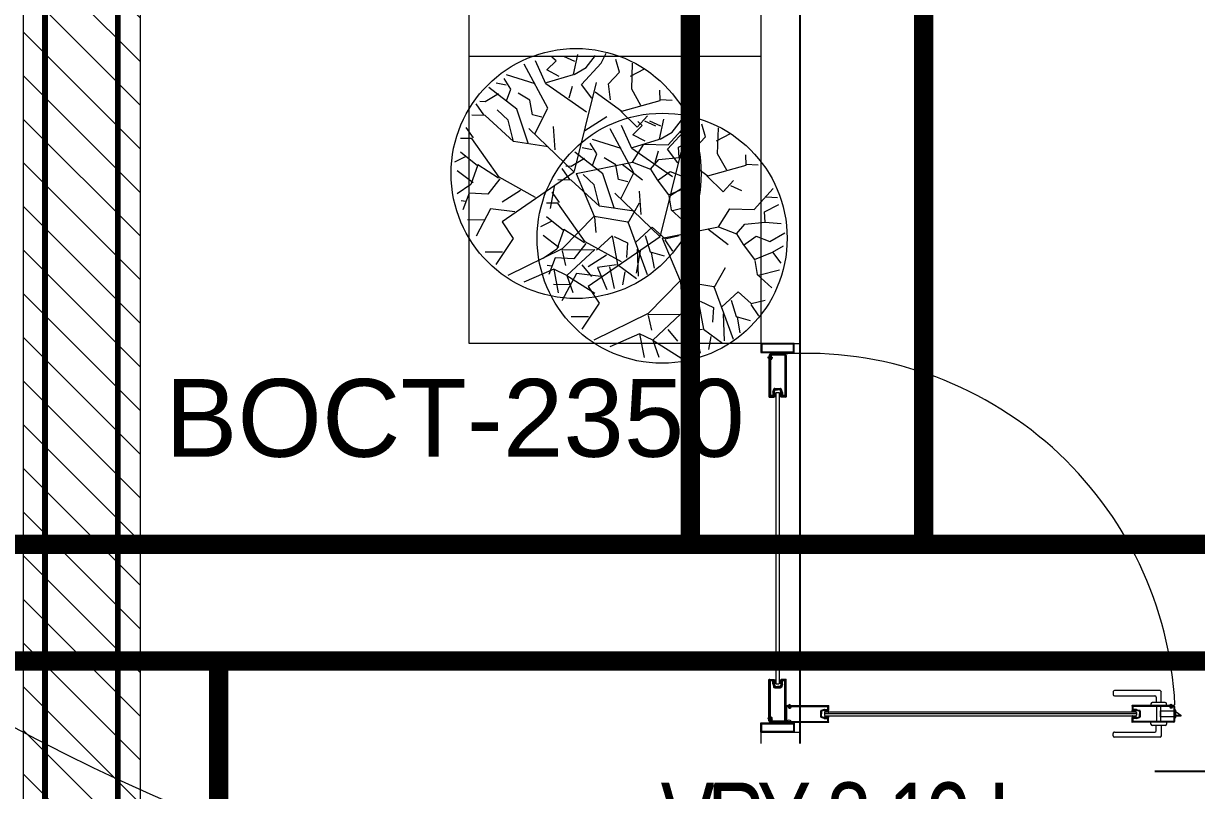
# Model space of a CAD drawing. Header units: millimetres. Extents: x -81374 to 485233, y -39075 to 157313.
# Drawn here: x 40591 to 43608, y -9009 to -7036 of the extents above; entities that cross this region are included whole.
import ezdxf
from ezdxf.enums import TextEntityAlignment as Align

# ---------------------------------------------------------------- set-up
doc = ezdxf.new("R2010")
doc.units = ezdxf.units.MM
doc.linetypes.add('CENTER', pattern=[2, 1.25, -0.25, 0.25, -0.25])
doc.linetypes.add('HIDDEN', pattern=[0.375, 0.25, -0.125])
for name, color, linetype in [('2', 7, 'Continuous'), ('ceilings', 253, 'Continuous'), ('CEN', 252, 'CENTER'), ('M-HVAC VRV PIPE', 152, 'Continuous'), ('M-HVAC-ELEPTICAL DUCT', 6, 'Continuous')]:
    doc.layers.add(name, color=color, linetype=linetype)
for name, color, linetype, lineweight in [('CB-AC CABLE TRAY', 213, 'Continuous', 15), ('COPPER PIPE ', 4, 'Continuous', 30), ('G-IMPT', 8, 'Continuous', 5), ('P-PIPE-IDEN', 7, 'Continuous', 9)]:
    doc.layers.add(name, color=color, linetype=linetype, lineweight=lineweight)
doc.layers.add('ceiling', color=7, linetype='Continuous', lineweight=5, true_color=0x560d91)
doc.styles.add('Arial_2', font='arial.ttf', dxfattribs={"height": 75})
doc.styles.get("Standard").update_dxf_attribs({"font": 'arial.ttf'})

# ---------------------------------------------------------------- blocks, each defined once
blk = doc.blocks.new('ng')
at = {"layer": 'CEN', "color": 9, "linetype": 'HIDDEN', "lineweight": 0, "ltscale": 1500, "true_color": 0xc7c8ca}
for p, q in [((38012.4, 48119.7), (46870.1, 48119.7)), ((38012.4, 47819.7), (46870.1, 47819.7)), ((43504.9, 47819.7), (43504.9, 41150)), ((44104.9, 47819.7), (44104.9, 41150))]:
    blk.add_line(p, q, dxfattribs=at)
blk.add_lwpolyline([(45318, 48121.5), (45318, 49779.3), (49418, 49779.3), (49418, 48121.5)], dxfattribs=at)
blk = doc.blocks.new('A$C4A242C7C')
at = {"layer": '2', "color": 6, "linetype": 'Continuous'}
for p, q in [((0, 4), (0, 115.4)), ((0.4, 115.8), (0.6, 115.8)), ((1.4, 115), (13, 115)), ((2, 113), (10.5, 113)), ((2, 4), (2, 113)), ((10.5, 103.9), (10.5, 113)), ((10.6, 103.4), (12.8, 95.2)), ((14, 111.3), (12.5, 111.3)), ((12.5, 104.8), (12.5, 111.3)), ((14, 104.8), (12.5, 104.8)), ((14.8, 103.8), (12.5, 103.8)), ((12.5, 103.8), (14.7, 95.7)), ((13, 115), (13, 112.6)), ((14.7, 112.6), (13, 112.6)), ((14, 110), (14, 111.3)), ((14, 106.1), (14, 104.8)), ((14.3, 109.8), (15, 110)), ((14.3, 106.3), (15, 106.1)), ((14.7, 112.6), (15.2, 110.4)), ((14.7, 95.7), (22.5, 95.7)), ((14.8, 103.8), (15.2, 105.6)), ((30.3, 95.7), (22.5, 95.7)), ((30.3, 112.6), (29.8, 110.4)), ((30.2, 103.8), (29.8, 105.6)), ((30.7, 109.8), (30, 110)), ((30.7, 106.3), (30, 106.1)), ((30.2, 103.8), (32.5, 103.8)), ((32, 112.6), (30.3, 112.6)), ((32.5, 103.8), (30.3, 95.7)), ((31, 111.3), (32.5, 111.3)), ((31, 110), (31, 111.3)), ((31, 106.1), (31, 104.8)), ((31, 104.8), (32.5, 104.8)), ((32, 115), (32, 112.6)), ((43.6, 115), (32, 115)), ((34.4, 103.4), (32.2, 95.2)), ((32.5, 104.8), (32.5, 111.3)), ((34.5, 113), (43, 113)), ((34.5, 103.9), (34.5, 113)), ((43, 14.2), (43, 113)), ((44.6, 115.8), (44.4, 115.8)), ((45, 11.7), (45, 115.4)), ((30.3, 93.7), (14.7, 93.7)), ((4, 2), (41, 2)), ((4, 0), (41, 0)), ((38.5, 8.4), (38.5, 11.7)), ((42.5, 13.7), (40.5, 13.7)), ((40.5, 8.8), (40.5, 11.3)), ((42.5, 6.4), (40.5, 6.4)), ((44, 11.7), (40.9, 11.7)), ((44, 8.4), (40.9, 8.4)), ((43, 4), (43, 5.9)), ((44, 11.6), (44, 11.7)), ((44, 8.4), (44, 8.5)), ((44.4, 11.2), (44.5, 11.2)), ((44.4, 8.9), (44.5, 8.9)), ((45, 4), (45, 8.4))]:
    blk.add_line(p, q, dxfattribs=at)
for centre, radius, start, end in [((0.4, 115.4), 0.4, 90, 180), ((0.6, 115.4), 0.4, 0, 90), ((1.4, 115.4), 0.4, 180, 270), ((12.5, 103.9), 2, 180, 195), ((14.7, 95.7), 2, 195, 270), ((14.2, 110), 0.2, 180, 285), ((14.2, 106.1), 0.2, 75, 180), ((14.8, 110.3), 0.4, 285, 15), ((14.8, 105.7), 0.4, 345, 75), ((30.1, 110.3), 0.4, 165, 255), ((30.1, 105.7), 0.4, 105, 195), ((30.3, 95.7), 2, 270, 345), ((30.8, 110), 0.2, 255, 0), ((30.8, 106.1), 0.2, 0, 105), ((32.5, 103.9), 2, 345, 0), ((43.6, 115.4), 0.4, 270, 0), ((44.4, 115.4), 0.4, 90, 180), ((44.6, 115.4), 0.4, 0, 90), ((4, 4), 4, 180, 270), ((4, 4), 2, 180, 270), ((40.5, 11.7), 2, 90, 180), ((40.5, 8.4), 2, 180, 270), ((40.9, 11.3), 0.4, 90, 180), ((40.9, 8.8), 0.4, 180, 270), ((41, 4), 4, 270, 0), ((41, 4), 2, 270, 0), ((42.5, 14.2), 0.5, 270, 0), ((42.5, 5.9), 0.5, 0, 90), ((44.4, 11.6), 0.4, 180, 270), ((44.4, 8.5), 0.4, 90, 180), ((44.5, 11.7), 0.5, 270, 0), ((44.5, 8.4), 0.5, 0, 90)]:
    blk.add_arc(centre, radius, start, end, dxfattribs=at)
blk = doc.blocks.new('floor plan 1')
at = {"layer": 'G-IMPT', "color": 8, "ltscale": 500}
for p, q in [((15683, -30016.5), (15683, -30116.5)), ((15583, -30116.5), (9849.2, -30116.5)), ((15583, -30116.5), (15583, -30216.5)), ((15683, -30216.5), (15683, -30116.5)), ((14653.5, -30234.1), (14653.5, -30207)), ((14656.8, -30203.6), (14774, -30203.6)), ((14666.8, -30220.3), (14666.8, -30234.1)), ((14774, -30217), (14670.1, -30217)), ((14777.3, -30207), (14777.3, -30213.6)), ((15683, -30216.5), (15583, -30216.5)), ((15597.3, -30240.3), (15597.3, -30216.5)), ((15597.3, -30216.5), (15683, -30216.5)), ((15599.2, -30238.4), (15599.2, -30218.4)), ((15599.2, -30218.4), (15681.1, -30218.4)), ((15681.1, -30218.4), (15681.1, -30238.4)), ((15683, -30216.5), (15683, -30240.3)), ((14618.7, -30254), (14616.5, -30254)), ((14616.5, -30254), (14616.5, -30273)), ((14618.7, -30245.9), (14618.7, -30281.1)), ((14618.7, -30273), (14618.7, -30254)), ((14620.6, -30245.9), (14620.6, -30281.1)), ((14622.5, -30242.1), (14728.6, -30242.1)), ((14622.5, -30244), (14726.3, -30244)), ((14640.1, -30242.1), (14640.1, -30237.4)), ((14643.5, -30234.1), (14676.8, -30234.1)), ((14655.4, -30242.1), (14664.9, -30242.1)), ((14655.4, -30284.9), (14655.4, -30242.1)), ((14664.9, -30242.1), (14664.9, -30284.9)), ((14680.1, -30237.4), (14680.1, -30242.1)), ((14717.2, -30252.2), (14709.3, -30254.2)), ((14717.5, -30254), (14709.8, -30256.1)), ((14717.5, -30256.1), (14717.5, -30254)), ((14717.6, -30252.1), (14726.3, -30252.1)), ((14718.5, -30255.4), (14718.5, -30254)), ((14718.5, -30254), (14724.7, -30254)), ((14724.7, -30255.4), (14724.7, -30254)), ((14728.2, -30254.5), (14725.9, -30254.5)), ((14725.9, -30256.1), (14725.9, -30254.5)), ((14726.3, -30244), (14726.3, -30252.1)), ((14728.2, -30243.4), (14728.2, -30254.5)), ((14729, -30242.5), (14729, -30242.7)), ((15508.4, -30242.5), (15508.4, -30242.7)), ((15614.9, -30242.1), (15508.8, -30242.1)), ((15509.2, -30243.4), (15509.2, -30254.5)), ((15509.2, -30254.5), (15511.5, -30254.5)), ((15511.1, -30244), (15511.1, -30252.1)), ((15614.9, -30244), (15511.1, -30244)), ((15519.7, -30252.1), (15511.1, -30252.1)), ((15511.5, -30256.1), (15511.5, -30254.5)), ((15512.7, -30255.4), (15512.7, -30254)), ((15518.9, -30254), (15512.7, -30254)), ((15518.9, -30255.4), (15518.9, -30254)), ((15519.9, -30256.1), (15519.9, -30254)), ((15519.9, -30254), (15527.5, -30256.1)), ((15520.2, -30252.2), (15528, -30254.2)), ((15683, -30240.3), (15597.3, -30240.3)), ((15681.1, -30238.4), (15599.2, -30238.4)), ((15660.6, -30240.3), (15613.8, -30240.3)), ((15615.2, -30242.1), (15660.6, -30242.1)), ((15616.8, -30245.9), (15616.8, -30281.1)), ((15618.7, -30245.9), (15618.7, -30281.1)), ((15657.5, -30252.2), (15657.5, -30251)), ((15657.5, -30251), (15662.8, -30251)), ((15657.5, -30252.2), (15662.8, -30252.2)), ((15659.2, -30252.2), (15659.2, -30251)), ((15660.6, -30242.1), (15660.6, -30240.3)), ((15661, -30252.2), (15661, -30251)), ((15662.8, -30251), (15665.2, -30250.3)), ((15662.8, -30251.2), (15665.2, -30250.7)), ((15662.8, -30252.2), (15662.8, -30251)), ((15662.8, -30251.4), (15665.2, -30251.2)), ((15662.8, -30251.6), (15665.2, -30251.6)), ((15662.8, -30251.8), (15665.2, -30252.1)), ((15662.8, -30252), (15665.2, -30252.5)), ((15662.8, -30252.2), (15665.2, -30253)), ((14603.7, -30260.7), (14603.7, -30257.8)), ((14603.7, -30257.8), (14616.5, -30257.8)), ((14615.1, -30269.2), (14603.7, -30260.7)), ((14616.5, -30260.7), (14603.7, -30260.7)), ((14616.5, -30269.2), (14615.1, -30269.2)), ((14616.5, -30273), (14618.7, -30273)), ((14620.2, -30254.9), (14618.7, -30254.9)), ((14618.7, -30254.9), (14618.7, -30272.1)), ((14618.7, -30272.1), (14620.2, -30272.1)), ((14620.2, -30272.1), (14620.2, -30254.9)), ((14620.2, -30255.9), (14655.4, -30255.9)), ((14620.2, -30271.1), (14620.2, -30255.9)), ((14655.4, -30271.1), (14620.2, -30271.1)), ((14622.5, -30283), (14624.3, -30283)), ((14624.7, -30282.6), (14624.7, -30280.7)), ((14626.6, -30278.8), (14629.8, -30278.8)), ((14626.6, -30284), (14626.6, -30281)), ((14626.6, -30284), (14626.7, -30284)), ((14627, -30280.7), (14629.4, -30280.7)), ((14627.1, -30284.4), (14627.1, -30284.5)), ((14628.8, -30280.9), (14627.5, -30280.9)), ((14627.5, -30280.9), (14627.5, -30286.2)), ((14628.8, -30282.6), (14627.5, -30282.6)), ((14628.8, -30284.4), (14627.5, -30284.4)), ((14628.8, -30280.9), (14628.8, -30286.2)), ((14629.3, -30284.4), (14629.3, -30284.5)), ((14629.7, -30284), (14629.8, -30284)), ((14629.8, -30284), (14629.8, -30281)), ((14631.7, -30282.6), (14631.7, -30280.7)), ((14632.2, -30283), (14726.3, -30283)), ((14655.4, -30255.9), (14655.4, -30271.1)), ((14707.9, -30271), (14707.9, -30256.1)), ((14717.2, -30274.9), (14709.3, -30272.8)), ((14709.8, -30256.1), (14709.8, -30263.5)), ((14709.8, -30271), (14709.8, -30263.5)), ((14717.5, -30273), (14709.8, -30271)), ((14717.5, -30256.1), (14719.2, -30256.6)), ((14717.5, -30260.2), (14718.9, -30258.8)), ((14717.5, -30266.9), (14717.5, -30260.2)), ((14717.5, -30263.5), (15519.9, -30263.5)), ((14718.9, -30268.3), (14717.5, -30266.9)), ((14717.5, -30270.9), (14719.2, -30270.4)), ((14717.5, -30270.9), (14717.5, -30273)), ((14717.6, -30275), (14726.3, -30275)), ((14719.7, -30255.4), (14718.5, -30255.4)), ((14718.5, -30271.6), (14718.5, -30273)), ((14719.7, -30271.6), (14718.5, -30271.6)), ((14718.5, -30273), (14724.7, -30273)), ((15518.5, -30258.8), (14718.9, -30258.8)), ((14718.9, -30268.3), (15518.5, -30268.3)), ((14719.9, -30255.7), (14719.7, -30256.3)), ((14719.9, -30271.4), (14719.7, -30270.7)), ((14723.2, -30255.7), (14723.4, -30256.3)), ((14723.2, -30271.4), (14723.4, -30270.7)), ((14723.4, -30255.4), (14724.7, -30255.4)), ((14723.4, -30271.6), (14724.7, -30271.6)), ((14725.9, -30256.1), (14723.9, -30256.6)), ((14725.9, -30271), (14723.9, -30270.4)), ((14724.7, -30271.6), (14724.7, -30273)), ((14725.9, -30272.6), (14725.9, -30271)), ((14728.2, -30272.6), (14725.9, -30272.6)), ((14726.3, -30275), (14726.3, -30283)), ((14728.2, -30283.6), (14728.2, -30272.6)), ((14729, -30284.6), (14729, -30284.4)), ((15508.4, -30284.6), (15508.4, -30284.4)), ((15509.2, -30272.6), (15511.5, -30272.6)), ((15509.2, -30283.6), (15509.2, -30272.6)), ((15511.1, -30275), (15511.1, -30283)), ((15519.7, -30275), (15511.1, -30275)), ((15605.2, -30283), (15511.1, -30283)), ((15511.5, -30256.1), (15513.5, -30256.6)), ((15511.5, -30271), (15513.5, -30270.4)), ((15511.5, -30272.6), (15511.5, -30271)), ((15514, -30255.4), (15512.7, -30255.4)), ((15512.7, -30271.6), (15512.7, -30273)), ((15514, -30271.6), (15512.7, -30271.6)), ((15518.9, -30273), (15512.7, -30273)), ((15514.2, -30255.7), (15514, -30256.3)), ((15514.2, -30271.4), (15514, -30270.7)), ((15517.5, -30255.7), (15517.7, -30256.3)), ((15517.5, -30271.4), (15517.7, -30270.7)), ((15517.7, -30255.4), (15518.9, -30255.4)), ((15517.7, -30271.6), (15518.9, -30271.6)), ((15519.9, -30256.1), (15518.1, -30256.6)), ((15519.9, -30270.9), (15518.1, -30270.4)), ((15519.9, -30260.2), (15518.5, -30258.8)), ((15518.5, -30268.3), (15519.9, -30266.9)), ((15518.9, -30271.6), (15518.9, -30273)), ((15519.9, -30266.9), (15519.9, -30260.2)), ((15519.9, -30270.9), (15519.9, -30273)), ((15519.9, -30273), (15527.5, -30271)), ((15520.2, -30274.9), (15528, -30272.8)), ((15527.5, -30256.1), (15527.5, -30263.5)), ((15527.5, -30271), (15527.5, -30263.5)), ((15529.5, -30271), (15529.5, -30256.1)), ((15605.7, -30282.6), (15605.7, -30280.7)), ((15610.7, -30278.8), (15607.6, -30278.8)), ((15607.6, -30284), (15607.6, -30281)), ((15607.7, -30284), (15607.6, -30284)), ((15610.4, -30280.7), (15608, -30280.7)), ((15608.1, -30284.4), (15608.1, -30284.5)), ((15608.5, -30280.9), (15609.8, -30280.9)), ((15608.5, -30280.9), (15608.5, -30286.2)), ((15608.5, -30282.6), (15609.8, -30282.6)), ((15608.5, -30284.4), (15609.8, -30284.4)), ((15609.8, -30280.9), (15609.8, -30286.2)), ((15610.3, -30284.4), (15610.3, -30284.5)), ((15610.7, -30284), (15610.6, -30284)), ((15610.7, -30284), (15610.7, -30281)), ((15612.6, -30282.6), (15612.6, -30280.7)), ((15614.9, -30283), (15613.1, -30283)), ((14622.5, -30284.9), (14626.6, -30284.9)), ((14627.5, -30286.2), (14626.8, -30288.6)), ((14627.7, -30286.2), (14627.2, -30288.6)), ((14628.8, -30286.2), (14627.5, -30286.2)), ((14627.9, -30286.2), (14627.7, -30288.6)), ((14628.1, -30286.2), (14628.1, -30288.6)), ((14628.3, -30286.2), (14628.6, -30288.6)), ((14628.6, -30286.2), (14629, -30288.6)), ((14628.8, -30286.2), (14629.5, -30288.6)), ((14629.8, -30284.9), (14728.6, -30284.9)), ((14640.1, -30284.9), (14640.1, -30289.6)), ((14643.5, -30292.9), (14676.8, -30292.9)), ((14653.5, -30292.9), (14653.5, -30320.1)), ((14664.9, -30284.9), (14655.4, -30284.9)), ((14666.8, -30306.7), (14666.8, -30292.9)), ((14774, -30310.1), (14670.1, -30310.1)), ((14680.1, -30289.6), (14680.1, -30284.9)), ((14777.3, -30320.1), (14777.3, -30313.4)), ((15607.6, -30284.9), (15508.8, -30284.9)), ((15608.5, -30286.2), (15607.8, -30288.6)), ((15608.7, -30286.2), (15608.3, -30288.6)), ((15608.5, -30286.2), (15609.8, -30286.2)), ((15609, -30286.2), (15608.7, -30288.6)), ((15609.2, -30286.2), (15609.2, -30288.6)), ((15609.4, -30286.2), (15609.6, -30288.6)), ((15609.6, -30286.2), (15610.1, -30288.6)), ((15609.8, -30286.2), (15610.5, -30288.6)), ((15614.9, -30284.9), (15610.7, -30284.9)), ((14656.8, -30323.4), (14774, -30323.4)), ((15636.8, -30340.9), (15635.4, -30342.3)), ((15635.4, -30342.3), (15635.4, -31088.7)), ((15643.5, -30340.9), (15636.8, -30340.9)), ((15644.9, -30342.3), (15643.5, -30340.9)), ((15644.9, -31088.7), (15644.9, -30342.3)), ((15636.8, -31090.1), (15635.4, -31088.7)), ((15643.4, -31090.1), (15636.8, -31090.1)), ((15644.9, -31088.7), (15643.4, -31090.1)), ((15657.4, -31178.8), (15657.4, -31180.1)), ((15657.4, -31178.8), (15662.8, -31178.8)), ((15657.4, -31180.1), (15662.8, -31180.1)), ((15659.2, -31178.8), (15659.2, -31180.1)), ((15661, -31178.8), (15661, -31180.1)), ((15662.8, -31178.8), (15665.2, -31178.1)), ((15662.8, -31179), (15665.2, -31178.6)), ((15662.8, -31178.8), (15662.8, -31180.1)), ((15662.8, -31179.2), (15665.2, -31179)), ((15662.8, -31179.4), (15665.2, -31179.4)), ((15662.8, -31179.7), (15665.2, -31179.9)), ((15662.8, -31179.9), (15665.2, -31180.3)), ((15662.8, -31180.1), (15665.2, -31180.8)), ((15882.4, -31245.4), (15858.5, -31188.5)), ((15961, -31224.6), (15889.3, -31179.3)), ((15961, -31224.6), (15945.6, -31181.1)), ((15994.9, -31241.3), (15983.4, -31180.4)), ((15583, -31216.5), (15583, -37294.6)), ((15683, -31216.5), (15583, -31216.5)), ((15683, -31192.7), (15597.3, -31192.7)), ((15597.3, -31192.7), (15597.3, -31216.5)), ((15597.3, -31216.5), (15683, -31216.5)), ((15681.1, -31194.6), (15599.2, -31194.6)), ((15599.2, -31194.6), (15599.2, -31214.6)), ((15599.2, -31214.6), (15681.1, -31214.6)), ((15681.1, -31214.6), (15681.1, -31194.6)), ((15683, -31216.5), (15683, -31192.7)), ((15683, -37294.6), (15683, -31216.5)), ((15683, -31216.5), (16433, -31216.5)), ((15683, -31954.9), (15683, -31216.5)), ((15831, -31253), (15782.1, -31216.7)), ((15812.2, -31234.6), (15817.7, -31200.8)), ((15851.6, -31246.8), (15839.4, -31191.4)), ((15994.9, -31241.3), (16072, -31207.6)), ((16433, -31216.5), (16433, -31954.9)), ((15744.3, -31284.3), (15736.9, -31243.8)), ((15803.9, -31363), (15754.1, -31227.6)), ((15780.3, -31292.3), (15777.6, -31223.4)), ((15833.2, -31252.4), (15882.4, -31245.4)), ((15889.5, -31291.7), (15961, -31224.6)), ((15922.5, -31252.4), (15897.8, -31222)), ((15961, -31224.6), (15994.9, -31241.3)), ((15972.9, -31293.6), (16112.8, -31224.7)), ((15747.1, -31285.9), (15710.5, -31275.7)), ((15805.3, -31308.8), (15807.4, -31270.7)), ((15844.3, -31326.8), (15831, -31253)), ((15973.3, -31288.1), (15964.4, -31250.5)), ((16099, -31320.1), (16143.7, -31252.9)), ((15709.4, -31316.4), (15689.5, -31287.3)), ((15783.3, -31310.1), (15741.7, -31349.5)), ((15759.7, -31327.8), (15747.1, -31285.9)), ((15839.5, -31325.5), (15805.3, -31308.8)), ((15884.6, -31290.3), (15844.3, -31326.8)), ((15974, -31290.4), (15889.5, -31291.7)), ((15890.6, -31377), (15972.9, -31293.6)), ((16126.5, -31285), (16171, -31285.1)), ((15707.9, -31319.3), (15672.6, -31327.4)), ((15741.7, -31349.5), (15707.9, -31319.3)), ((15889.9, -31374.7), (15886.9, -31335.3)), ((16127.4, -31362.5), (16099, -31320.1)), ((16157.5, -31396.3), (16194.6, -31326.1)), ((15692.5, -31393.6), (15655.3, -31359.1)), ((15803.1, -31360.4), (15773.8, -31412)), ((15890.6, -31377), (15803.9, -31363)), ((15942.5, -31490.1), (16127.4, -31362.6)), ((16033.3, -31400.9), (16038.8, -31367.1)), ((16072.6, -31413.2), (16060.4, -31357.7)), ((16103.5, -31411.7), (16079.6, -31354.8)), ((16182.1, -31390.9), (16110.4, -31345.6)), ((16182.1, -31390.9), (16166.7, -31347.4)), ((16173.6, -31367.4), (16216.2, -31367.7)), ((16216, -31407.6), (16204.5, -31346.7)), ((15689.6, -31392), (15635.6, -31405.4)), ((15698.5, -31429.3), (15692.5, -31393.6)), ((15937.2, -31487), (15890.6, -31377)), ((16025, -31529.3), (15975.2, -31393.9)), ((15994, -31453.5), (16003.8, -31396.8)), ((16001.4, -31458.6), (15998.7, -31389.7)), ((16052.1, -31419.3), (16003.2, -31383.1)), ((16095, -31388.2), (16157.5, -31396.3)), ((16110.6, -31458), (16182.1, -31390.9)), ((16143.6, -31418.8), (16118.8, -31388.3)), ((16182.1, -31390.9), (16216, -31407.6)), ((16194, -31459.9), (16333.9, -31391)), ((16212, -31436.2), (16228.4, -31393.8)), ((16216, -31407.6), (16293.1, -31373.9)), ((15653.7, -31450.9), (15631.9, -31422.4)), ((15965.4, -31450.6), (15957.9, -31410.1)), ((16041.4, -31425.8), (16135.2, -31478)), ((16065.4, -31493.2), (16052.1, -31419.3)), ((16054.3, -31418.7), (16103.5, -31411.7)), ((16080.3, -31443.5), (16127.1, -31413.6)), ((16194.4, -31454.5), (16185.5, -31416.8)), ((16221.1, -31414.7), (16232.9, -31416.5)), ((16320.1, -31486.4), (16364.8, -31419.2)), ((15653.7, -31450.9), (15625.1, -31467.6)), ((15699.3, -31431.9), (15653.7, -31450.9)), ((15729, -31471.1), (15699.3, -31431.9)), ((15930.5, -31482.7), (15910.6, -31453.6)), ((15968.2, -31452.3), (15931.6, -31442)), ((15980.8, -31494.1), (15968.2, -31452.3)), ((16026.4, -31475.1), (16028.5, -31437)), ((16105.7, -31456.6), (16065.4, -31493.2)), ((16195.1, -31456.7), (16110.6, -31458)), ((16111.7, -31543.3), (16194, -31459.9)), ((16133.7, -31473.1), (16164.5, -31434.2)), ((16164.5, -31434.2), (16212, -31436.2)), ((16189.5, -31509.8), (16207.6, -31459.1)), ((16207.6, -31459.1), (16242.9, -31435.1)), ((16347.6, -31451.3), (16392.1, -31451.4)), ((15659.9, -31478.4), (15621.8, -31500.8)), ((15695.2, -31492.2), (15659.9, -31478.4)), ((15728.3, -31468.8), (15695.2, -31492.2)), ((15746, -31498.2), (15729, -31471.1)), ((15819.2, -31511.2), (15766.9, -31470.7)), ((15937.2, -31487), (15791.9, -31516.6)), ((15929, -31485.6), (15893.7, -31493.7)), ((15962.8, -31515.8), (15929, -31485.6)), ((15942.5, -31490.1), (16058.9, -31602.7)), ((16004.4, -31476.4), (15962.8, -31515.8)), ((16060.6, -31491.8), (16026.4, -31475.1)), ((16135.2, -31478), (16205.4, -31577.5)), ((16136.6, -31474.7), (16189.5, -31509.8)), ((16202.4, -31463.1), (16242.8, -31493.8)), ((16348.5, -31528.9), (16320.1, -31486.4)), ((15746, -31498.2), (15724.6, -31523.3)), ((15791.9, -31516.6), (15746, -31498.2)), ((15791.9, -31516.6), (15763.3, -31562.7)), ((15941.1, -31493.4), (15884.8, -31720.8)), ((16111, -31541), (16108, -31501.6)), ((16190.7, -31506.9), (16234.8, -31541.8)), ((16222.3, -31529.7), (16249.5, -31516.2)), ((16378.6, -31562.6), (16415.6, -31492.4)), ((15672.5, -31528.3), (15631.2, -31524.5)), ((15724.6, -31523.3), (15672.5, -31528.3)), ((15672.5, -31528.3), (15673.7, -31554.9)), ((15913.6, -31559.9), (15876.4, -31525.4)), ((15991.1, -31548.1), (15995.6, -31608.3)), ((16024.2, -31526.7), (15994.9, -31578.3)), ((16111.7, -31543.3), (16025, -31529.3)), ((16158.3, -31653.4), (16111.7, -31543.3)), ((16163.6, -31656.5), (16348.5, -31529)), ((16394.7, -31533.7), (16437.3, -31534)), ((15673.7, -31554.9), (15636.9, -31573.7)), ((15700.1, -31560.4), (15651.6, -31614.9)), ((15763.3, -31562.7), (15700.1, -31560.4)), ((15910.7, -31558.3), (15856.7, -31571.7)), ((15919.6, -31595.6), (15913.6, -31559.9)), ((16009.2, -31556.1), (16098.1, -31569.4)), ((16060.7, -31564.7), (16089.4, -31652.6)), ((16098.1, -31569.4), (16171.3, -31635.9)), ((16098.1, -31569.4), (16112.2, -31624.2)), ((16201.1, -31578.8), (16220.2, -31605.3)), ((16205.4, -31577.5), (16234.2, -31577)), ((16215.1, -31619.8), (16224.9, -31563.1)), ((16301.4, -31609.8), (16348.2, -31579.9)), ((16316.1, -31554.5), (16378.6, -31562.6)), ((16433.1, -31602.5), (16449.5, -31560.1)), ((16442.2, -31581), (16454, -31582.8)), ((15669.7, -31593.6), (15640.1, -31591.5)), ((15761.1, -31622.4), (15732.7, -31609.3)), ((15780.6, -31605.9), (15753.8, -31635.2)), ((15821.8, -31647), (15780.6, -31605.9)), ((15874.8, -31617.2), (15853, -31588.7)), ((15914.4, -31598), (15858.2, -31633.6)), ((15920.4, -31598.2), (15874.8, -31617.2)), ((15950.1, -31637.4), (15920.4, -31598.2)), ((16043.4, -31588.6), (16009.7, -31655)), ((16262.5, -31592.1), (16356.3, -31644.3)), ((16354.8, -31639.4), (16385.6, -31600.5)), ((16385.6, -31600.5), (16433.1, -31602.5)), ((16428.7, -31625.4), (16464, -31601.4)), ((15874.8, -31617.2), (15846.2, -31633.9)), ((15949.4, -31635.1), (15916.3, -31658.5)), ((15967.1, -31664.5), (15950.1, -31637.4)), ((16040.2, -31677.6), (15988, -31637)), ((16025.1, -31631.6), (16049.3, -31637.8)), ((16049.3, -31637.8), (16056.3, -31676)), ((16112.2, -31624.2), (16140.2, -31650.9)), ((16171.3, -31635.9), (16205.2, -31636.7)), ((16174.3, -31637.8), (16194.1, -31666.5)), ((16357.7, -31641.1), (16410.6, -31676.1)), ((16410.6, -31676.1), (16428.7, -31625.4)), ((16423.4, -31629.5), (16463.9, -31660.1)), ((15820, -31647.5), (15720.8, -31674.8)), ((15770.7, -31662.3), (15794.4, -31703.7)), ((15888.4, -31696.7), (15820, -31647.5)), ((15880.9, -31644.7), (15842.9, -31667.1)), ((15916.3, -31658.5), (15880.9, -31644.7)), ((15910.4, -31644.4), (16015.2, -31717.7)), ((15967.1, -31664.5), (15945.7, -31689.6)), ((16013, -31682.9), (15967.1, -31664.5)), ((16009.7, -31655), (16070.4, -31768)), ((16158.3, -31653.4), (16013, -31682.9)), ((16089.4, -31652.6), (16161.9, -31708.4)), ((16162.2, -31659.7), (16105.9, -31887.2)), ((16136.8, -31691.8), (16170.7, -31671.1)), ((16163.6, -31656.5), (16280, -31769)), ((16170.7, -31671.1), (16184.6, -31672.2)), ((16356.3, -31644.3), (16426.5, -31743.8)), ((15721.5, -31677.1), (15689.9, -31675.9)), ((15720.8, -31674.8), (15721.9, -31701)), ((15848.7, -31676.4), (15854.2, -31717.5)), ((15893.6, -31694.7), (15852.3, -31690.8)), ((15945.7, -31689.6), (15893.6, -31694.7)), ((15893.6, -31694.7), (15894.8, -31721.2)), ((15896.8, -31680.7), (15923, -31716)), ((15955.3, -31681.9), (15946.2, -31711.5)), ((16013, -31682.9), (15984.3, -31729)), ((16056.3, -31676), (16086.1, -31693.6)), ((16115.9, -31674.1), (16104.9, -31704.2)), ((16411.8, -31673.3), (16455.9, -31708.1)), ((16443.4, -31696), (16470.6, -31682.5)), ((15794.4, -31703.7), (15792.2, -31771.2)), ((15854.2, -31717.5), (15825.3, -31747.8)), ((15894.8, -31721.2), (15858, -31740)), ((15923, -31716), (15872.6, -31771.1)), ((15921.2, -31726.7), (15872.7, -31781.2)), ((15984.3, -31729), (15921.2, -31726.7)), ((16013.7, -31720.6), (15944.2, -31741.5)), ((16015.2, -31717.7), (16041.7, -31776.6)), ((16042.1, -31717.8), (16115.9, -31740.9)), ((16104.9, -31704.2), (16121.9, -31731.3)), ((16116.7, -31714.1), (16143.1, -31719.7)), ((16212.2, -31714.4), (16216.7, -31774.6)), ((16230.3, -31722.4), (16319.2, -31735.7)), ((16281.8, -31731), (16310.5, -31819)), ((15797.7, -31737.3), (15761, -31756.5)), ((15825.3, -31747.8), (15834.9, -31779.9)), ((15890.7, -31759.9), (15861.2, -31757.8)), ((15911.6, -31759.4), (15887.4, -31790.7)), ((15942.1, -31742.1), (15911.6, -31759.4)), ((15944.2, -31741.5), (15933, -31793.3)), ((15980.4, -31736.3), (16012.3, -31753.2)), ((16012.3, -31753.2), (15988.1, -31776.8)), ((16264.5, -31755), (16230.8, -31821.3)), ((16319.2, -31735.7), (16392.4, -31802.2)), ((16319.2, -31735.7), (16333.2, -31790.6)), ((16422.2, -31745.1), (16441.3, -31771.6)), ((16426.5, -31743.8), (16455.3, -31743.4)), ((15872.6, -31771.1), (15860.2, -31796.4)), ((15940.7, -31774.7), (15969, -31787.8)), ((15982.2, -31788.7), (15953.8, -31775.6)), ((16001.7, -31772.2), (15974.9, -31801.5)), ((15988.1, -31776.8), (15999.9, -31786.7)), ((16042.9, -31813.3), (16001.7, -31772.2)), ((16135.5, -31764.3), (16079.3, -31799.9)), ((16333.2, -31790.6), (16361.3, -31817.2)), ((16041, -31813.9), (15941.9, -31841.1)), ((16109.4, -31863), (16041, -31813.9)), ((16131.5, -31810.8), (16236.3, -31884)), ((16230.8, -31821.3), (16291.5, -31934.3)), ((16246.1, -31798), (16270.4, -31804.1)), ((16270.4, -31804.1), (16277.4, -31842.3)), ((16310.5, -31819), (16382.9, -31874.7)), ((16392.4, -31802.2), (16426.3, -31803)), ((16395.4, -31804.1), (16415.2, -31832.8)), ((15942.6, -31843.4), (15911, -31842.2)), ((15941.9, -31841.1), (15943, -31867.3)), ((15991.8, -31828.6), (16015.4, -31870)), ((16069.8, -31842.7), (16075.3, -31883.9)), ((16117.9, -31847), (16144.1, -31882.3)), ((16176.3, -31848.3), (16167.2, -31877.9)), ((16277.4, -31842.3), (16307.2, -31859.9)), ((16337, -31840.4), (16326, -31870.6)), ((16357.9, -31858.2), (16391.8, -31837.4)), ((16391.8, -31837.4), (16405.7, -31838.5)), ((16015.4, -31870), (16013.3, -31937.5)), ((16144.1, -31882.3), (16093.7, -31937.4)), ((16326, -31870.6), (16343, -31897.7)), ((16337.8, -31880.5), (16364.2, -31886)), ((16018.8, -31903.7), (15982.1, -31922.8)), ((16075.3, -31883.9), (16046.4, -31914.1)), ((16163.2, -31908.4), (16132.7, -31925.7)), ((16165.3, -31907.8), (16154.1, -31959.6)), ((16234.8, -31887), (16165.3, -31907.8)), ((16201.5, -31902.6), (16233.4, -31919.6)), ((16236.3, -31884), (16262.8, -31942.9)), ((16263.2, -31884.1), (16337, -31907.2)), ((16046.4, -31914.1), (16056, -31946.3)), ((16093.7, -31937.4), (16081.3, -31962.7)), ((16132.7, -31925.7), (16108.5, -31957)), ((16161.7, -31941.1), (16190.1, -31954.1)), ((16233.4, -31919.6), (16209.2, -31943.1)), ((16209.2, -31943.1), (16221, -31953)), ((16433, -31954.9), (15683, -31954.9)), ((16433, -31954.9), (15683, -31954.9)), ((16433, -31954.9), (16433, -34954.9))]:
    blk.add_line(p, q, dxfattribs=at)
for centre in [(15937.2, -31487), (16158.3, -31653.4)]:
    blk.add_circle(centre, 321.5, dxfattribs=at)
for centre, radius, start, end in [((15052.9, -34993.3), 5404, 332.8319, 83.305), ((14656.8, -30207), 3.33, 90, 180), ((14670.1, -30220.3), 3.33, 90, 180), ((14774, -30207), 3.33, 0, 90), ((14774, -30213.6), 3.33, 270, 0), ((14622.5, -30245.9), 3.81, 90, 180), ((14622.5, -30245.9), 1.9, 90, 180), ((14643.5, -30237.4), 3.33, 90, 180), ((14676.8, -30237.4), 3.33, 0, 90), ((14709.8, -30256.1), 1.9, 105, 180), ((14717.6, -30254), 1.9, 90, 105), ((14728.6, -30243.4), 0.381, 90, 180), ((14728.6, -30242.5), 0.381, 0, 90), ((14728.6, -30242.7), 0.381, 270, 0), ((15508.8, -30242.5), 0.381, 90, 180), ((15508.8, -30242.7), 0.381, 180, 270), ((15508.8, -30243.4), 0.381, 0, 90), ((15519.7, -30254), 1.9, 75, 90), ((15527.5, -30256.1), 1.9, 0, 75), ((15614.9, -30245.9), 3.81, 0, 90), ((15614.9, -30245.9), 1.9, 0, 90), ((14622.5, -30281.1), 3.81, 180, 270), ((14622.5, -30281.1), 1.9, 180, 270), ((14624.3, -30282.6), 0.476, 270, 0), ((14626.6, -30280.7), 1.9, 90, 180), ((14627, -30281), 0.381, 90, 180), ((14626.6, -30284.5), 0.476, 270, 0), ((14626.7, -30284.4), 0.381, 0, 90), ((14629.7, -30284.4), 0.381, 90, 180), ((14629.8, -30284.5), 0.476, 180, 270), ((14629.4, -30281), 0.381, 0, 90), ((14629.8, -30280.7), 1.9, 0, 90), ((14632.2, -30282.6), 0.476, 180, 270), ((14709.8, -30271), 1.9, 180, 255), ((14717.6, -30273), 1.9, 255, 270), ((14719.3, -30256.2), 0.381, 255, 345), ((14719.3, -30270.8), 0.381, 15, 105), ((14719.7, -30255.6), 0.19, 345, 90), ((14719.7, -30271.4), 0.19, 270, 15), ((14723.4, -30255.6), 0.19, 90, 195), ((14723.4, -30271.4), 0.19, 165, 270), ((14723.8, -30256.2), 0.381, 195, 285), ((14723.8, -30270.8), 0.381, 75, 165), ((14728.6, -30283.6), 0.381, 180, 270), ((14728.6, -30284.4), 0.381, 0, 90), ((14728.6, -30284.6), 0.381, 270, 0), ((15508.8, -30284.4), 0.381, 90, 180), ((15508.8, -30284.6), 0.381, 180, 270), ((15508.8, -30283.6), 0.381, 270, 0), ((15513.6, -30256.2), 0.381, 255, 345), ((15513.6, -30270.8), 0.381, 15, 105), ((15514, -30255.6), 0.19, 345, 90), ((15514, -30271.4), 0.19, 270, 15), ((15517.7, -30255.6), 0.19, 90, 195), ((15517.7, -30271.4), 0.19, 165, 270), ((15518, -30256.2), 0.381, 195, 285), ((15518, -30270.8), 0.381, 75, 165), ((15519.7, -30273), 1.9, 270, 285), ((15527.5, -30271), 1.9, 285, 0), ((15605.2, -30282.6), 0.476, 270, 0), ((15607.6, -30280.7), 1.9, 90, 180), ((15608, -30281), 0.381, 90, 180), ((15607.6, -30284.5), 0.476, 270, 0), ((15607.7, -30284.4), 0.381, 0, 90), ((15610.6, -30284.4), 0.381, 90, 180), ((15610.7, -30284.5), 0.476, 180, 270), ((15610.4, -30281), 0.381, 0, 90), ((15610.7, -30280.7), 1.9, 0, 90), ((15613.1, -30282.6), 0.476, 180, 270), ((15614.9, -30281.1), 3.81, 270, 0), ((15614.9, -30281.1), 1.9, 270, 0), ((15567.9, -30240.2), 950.6, 182.8185, 273.4941), ((14643.5, -30289.6), 3.33, 180, 270), ((14670.1, -30306.7), 3.33, 180, 270), ((14676.8, -30289.6), 3.33, 270, 360), ((14774, -30313.4), 3.33, 0, 90), ((14656.8, -30320.1), 3.33, 180, 270), ((14774, -30320.1), 3.33, 270, 0)]:
    blk.add_arc(centre, radius, start, end, dxfattribs=at)
at = {"layer": 'G-IMPT', "color": 8, "ltscale": 500, "extrusion": (0, 0, -1)}
blk.add_arc((-15611, -30243.9), 4.58, 156.5437, 128.2063, dxfattribs=at)
at = {"layer": 'G-IMPT', "color": 8, "ltscale": 500}
for points in [[(14727.6, -30258.8), (14727, -30254.5), (14726.6, -30256.6), (14727.3, -30257.9)], [(14728.6, -30258.8), (14728.2, -30254.5), (14727, -30254.5), (14727.6, -30258.8)], [(15508.8, -30258.8), (15509.2, -30254.5), (15510.4, -30254.5), (15509.8, -30258.8)], [(15509.8, -30258.8), (15510.4, -30254.5), (15510.8, -30256.6), (15510.1, -30257.9)], [(14722, -30257.7), (14721.8, -30257), (14721.1, -30257), (14721.8, -30258.4)], [(14722, -30269.4), (14721.8, -30270), (14721.1, -30270), (14721.8, -30268.6)], [(14722.9, -30257.7), (14722.9, -30256.9), (14721.8, -30257), (14722, -30257.7)], [(14722.9, -30269.3), (14722.9, -30270.1), (14721.8, -30270), (14722, -30269.4)], [(14723.2, -30258.4), (14723.2, -30256.1), (14722.9, -30256.9), (14722.9, -30257.7)], [(14723.2, -30268.7), (14723.2, -30270.9), (14722.9, -30270.1), (14722.9, -30269.3)], [(14723.6, -30257.7), (14723.5, -30256.9), (14723.2, -30256.1), (14723.2, -30258.4)], [(14723.6, -30269.3), (14723.5, -30270.2), (14723.2, -30270.9), (14723.2, -30268.7)], [(14724.3, -30257.8), (14724.2, -30256.8), (14723.5, -30256.9), (14723.6, -30257.7)], [(14724.3, -30269.3), (14724.2, -30270.2), (14723.5, -30270.2), (14723.6, -30269.3)], [(14724.5, -30258.5), (14724.4, -30256.8), (14724.2, -30256.8), (14724.3, -30257.8)], [(14724.5, -30268.6), (14724.4, -30270.2), (14724.2, -30270.2), (14724.3, -30269.3)], [(14725, -30257.8), (14724.7, -30256.8), (14724.4, -30256.8), (14724.5, -30258.5)], [(14725, -30269.3), (14724.7, -30270.3), (14724.4, -30270.2), (14724.5, -30268.6)], [(14727.3, -30257.9), (14726.6, -30256.6), (14724.7, -30256.8), (14725, -30257.8)], [(14727.3, -30269.2), (14726.6, -30270.4), (14724.7, -30270.3), (14725, -30269.3)], [(14727.6, -30268.2), (14727, -30272.6), (14726.6, -30270.4), (14727.3, -30269.2)], [(14728.6, -30268.2), (14728.2, -30272.6), (14727, -30272.6), (14727.6, -30268.2)], [(15508.8, -30268.2), (15509.2, -30272.6), (15510.4, -30272.6), (15509.8, -30268.2)], [(15509.8, -30268.2), (15510.4, -30272.6), (15510.8, -30270.4), (15510.1, -30269.2)], [(15510.1, -30257.9), (15510.8, -30256.6), (15512.6, -30256.8), (15512.4, -30257.8)], [(15510.1, -30269.2), (15510.8, -30270.4), (15512.6, -30270.3), (15512.4, -30269.3)], [(15512.4, -30257.8), (15512.6, -30256.8), (15513, -30256.8), (15512.8, -30258.5)], [(15512.4, -30269.3), (15512.6, -30270.3), (15513, -30270.2), (15512.8, -30268.6)], [(15512.8, -30258.5), (15513, -30256.8), (15513.2, -30256.8), (15513.1, -30257.8)], [(15512.8, -30268.6), (15513, -30270.2), (15513.2, -30270.2), (15513.1, -30269.3)], [(15513.1, -30257.8), (15513.2, -30256.8), (15513.9, -30256.9), (15513.8, -30257.7)], [(15513.1, -30269.3), (15513.2, -30270.2), (15513.9, -30270.2), (15513.8, -30269.3)], [(15513.8, -30257.7), (15513.9, -30256.9), (15514.2, -30256.1), (15514.2, -30258.4)], [(15513.8, -30269.3), (15513.9, -30270.2), (15514.2, -30270.9), (15514.2, -30268.7)], [(15514.2, -30258.4), (15514.2, -30256.1), (15514.4, -30256.9), (15514.4, -30257.7)], [(15514.2, -30268.7), (15514.2, -30270.9), (15514.4, -30270.1), (15514.4, -30269.3)], [(15514.4, -30257.7), (15514.4, -30256.9), (15515.6, -30257), (15515.4, -30257.7)], [(15514.4, -30269.3), (15514.4, -30270.1), (15515.6, -30270), (15515.4, -30269.4)], [(15515.4, -30257.7), (15515.6, -30257), (15516.3, -30257), (15515.6, -30258.4)], [(15515.4, -30269.4), (15515.6, -30270), (15516.3, -30270), (15515.6, -30268.6)]]:
    blk.add_3dface(points, dxfattribs=at)
at = {"layer": 'CEN', "linetype": 'Continuous'}
blk.add_blockref('ng', (-28240.4, -78519.6), dxfattribs=at)
at = {"layer": 'G-IMPT', "color": 8, "ltscale": 500, "xscale": -0.9523809523809526, "yscale": 0.9523809523809526, "zscale": 0.9523809523809526, "rotation": 180}
blk.add_blockref('A$C4A242C7C', (15618.7, -30242.1), dxfattribs=at)
at = {"layer": 'G-IMPT', "color": 8, "ltscale": 500, "xscale": 0.9523809523809526, "yscale": 0.9523809523809526, "zscale": 0.9523809523809526}
blk.add_blockref('A$C4A242C7C', (15618.7, -31188.9), dxfattribs=at)
at = {"layer": 'G-IMPT', "color": 8, "ltscale": 500}
for rotation, p in [(359.9992, (39680.6, -4989.6, 0)), (359.9992, (35886.7, -10139.3, 0)), (270.0008, (28873.3, -20643.5, 0)), (359.9992, (11975.3, -26935.4, 0)), (359.9992, (15267.6, -26935.4, 0)), (359.9992, (26686.3, -26987.7, 0)), (270.0008, (15861.1, -28615, 0)), (89.9992, (23697.8, -33300.6, 0)), (89.9992, (23597.9, -35337.7, 0)), (89.9992, (23597.9, -37388.3, 0)), (359.9992, (13750.4, -37781.5, 0)), (89.9992, (23697.8, -40746.8, 0)), (89.9992, (23597.8, -44302.5, 0)), (89.9992, (23597.8, -46399.1, 0)), (89.9992, (23697.8, -48339.8, 0)), (89.9992, (23697.8, -54280, 0)), (359.9992, (27418.1, -55702.4, 0)), (89.9992, (9671.9, -65856.5, 0)), (359.9992, (4684.1, -67403.4, 0)), (359.9992, (8737.2, -67403.4, 0))]:
    blk.add_attdef('PARTITIONTYPE', text='', height=200, rotation=rotation, dxfattribs=at).set_placement(p, align=Align.MIDDLE_CENTER)
mesh = blk.add_polyface(dxfattribs=at)
corners = [(15634.3, -30345.4), (15633.6, -30345.2), (15633.6, -30344.5), (15635, -30345.2)]
mesh.append_faces([[corners[k] for k in face] for face in [(0, 1, 2, 3)]], dxfattribs={"color": 8})
mesh = blk.add_polyface(dxfattribs=at)
corners = [(15646, -30345.4), (15646.6, -30345.2), (15646.6, -30344.5), (15645.2, -30345.2)]
mesh.append_faces([[corners[k] for k in face] for face in [(3, 2, 1, 0)]], dxfattribs={"color": 8})
mesh = blk.add_polyface(dxfattribs=at)
corners = [(15635.4, -30351), (15631.1, -30350.4), (15633.2, -30350), (15634.5, -30350.7)]
mesh.append_faces([[corners[k] for k in face] for face in [(0, 1, 2, 3)]], dxfattribs={"color": 8})
mesh = blk.add_polyface(dxfattribs=at)
corners = [(15635.4, -30352), (15631.1, -30351.6), (15631.1, -30350.4), (15635.4, -30351)]
mesh.append_faces([[corners[k] for k in face] for face in [(0, 1, 2, 3)]], dxfattribs={"color": 8})
mesh = blk.add_polyface(dxfattribs=at)
corners = [(15635, -30346.6), (15632.7, -30346.6), (15633.5, -30346.3), (15634.3, -30346.3)]
mesh.append_faces([[corners[k] for k in face] for face in [(0, 1, 2, 3)]], dxfattribs={"color": 8})
mesh = blk.add_polyface(dxfattribs=at)
corners = [(15634.3, -30347), (15633.5, -30346.9), (15632.7, -30346.6), (15635, -30346.6)]
mesh.append_faces([[corners[k] for k in face] for face in [(0, 1, 2, 3)]], dxfattribs={"color": 8})
mesh = blk.add_polyface(dxfattribs=at)
corners = [(15634.5, -30350.7), (15633.2, -30350), (15633.4, -30348.1), (15634.4, -30348.4)]
mesh.append_faces([[corners[k] for k in face] for face in [(0, 1, 2, 3)]], dxfattribs={"color": 8})
mesh = blk.add_polyface(dxfattribs=at)
corners = [(15634.4, -30347.7), (15633.4, -30347.6), (15633.5, -30346.9), (15634.3, -30347)]
mesh.append_faces([[corners[k] for k in face] for face in [(0, 1, 2, 3)]], dxfattribs={"color": 8})
mesh = blk.add_polyface(dxfattribs=at)
corners = [(15635.1, -30347.9), (15633.4, -30347.8), (15633.4, -30347.6), (15634.4, -30347.7)]
mesh.append_faces([[corners[k] for k in face] for face in [(0, 1, 2, 3)]], dxfattribs={"color": 8})
mesh = blk.add_polyface(dxfattribs=at)
corners = [(15634.4, -30348.4), (15633.4, -30348.1), (15633.4, -30347.8), (15635.1, -30347.9)]
mesh.append_faces([[corners[k] for k in face] for face in [(0, 1, 2, 3)]], dxfattribs={"color": 8})
mesh = blk.add_polyface(dxfattribs=at)
corners = [(15634.3, -30346.3), (15633.5, -30346.3), (15633.6, -30345.2), (15634.3, -30345.4)]
mesh.append_faces([[corners[k] for k in face] for face in [(0, 1, 2, 3)]], dxfattribs={"color": 8})
mesh = blk.add_polyface(dxfattribs=at)
corners = [(15644.8, -30351), (15649.2, -30350.4), (15647, -30350), (15645.8, -30350.7)]
mesh.append_faces([[corners[k] for k in face] for face in [(3, 2, 1, 0)]], dxfattribs={"color": 8})
mesh = blk.add_polyface(dxfattribs=at)
corners = [(15644.8, -30352), (15649.2, -30351.6), (15649.2, -30350.4), (15644.8, -30351)]
mesh.append_faces([[corners[k] for k in face] for face in [(3, 2, 1, 0)]], dxfattribs={"color": 8})
mesh = blk.add_polyface(dxfattribs=at)
corners = [(15645.2, -30347.9), (15646.8, -30347.8), (15646.8, -30347.6), (15645.9, -30347.7)]
mesh.append_faces([[corners[k] for k in face] for face in [(3, 2, 1, 0)]], dxfattribs={"color": 8})
mesh = blk.add_polyface(dxfattribs=at)
corners = [(15645.9, -30348.4), (15646.9, -30348.1), (15646.8, -30347.8), (15645.2, -30347.9)]
mesh.append_faces([[corners[k] for k in face] for face in [(3, 2, 1, 0)]], dxfattribs={"color": 8})
mesh = blk.add_polyface(dxfattribs=at)
corners = [(15645.3, -30346.6), (15647.5, -30346.6), (15646.7, -30346.3), (15645.9, -30346.3)]
mesh.append_faces([[corners[k] for k in face] for face in [(3, 2, 1, 0)]], dxfattribs={"color": 8})
mesh = blk.add_polyface(dxfattribs=at)
corners = [(15645.9, -30347), (15646.8, -30346.9), (15647.5, -30346.6), (15645.3, -30346.6)]
mesh.append_faces([[corners[k] for k in face] for face in [(3, 2, 1, 0)]], dxfattribs={"color": 8})
mesh = blk.add_polyface(dxfattribs=at)
corners = [(15645.8, -30350.7), (15647, -30350), (15646.9, -30348.1), (15645.9, -30348.4)]
mesh.append_faces([[corners[k] for k in face] for face in [(3, 2, 1, 0)]], dxfattribs={"color": 8})
mesh = blk.add_polyface(dxfattribs=at)
corners = [(15645.9, -30346.3), (15646.7, -30346.3), (15646.6, -30345.2), (15646, -30345.4)]
mesh.append_faces([[corners[k] for k in face] for face in [(3, 2, 1, 0)]], dxfattribs={"color": 8})
mesh = blk.add_polyface(dxfattribs=at)
corners = [(15645.9, -30347.7), (15646.8, -30347.6), (15646.8, -30346.9), (15645.9, -30347)]
mesh.append_faces([[corners[k] for k in face] for face in [(3, 2, 1, 0)]], dxfattribs={"color": 8})
mesh = blk.add_polyface(dxfattribs=at)
corners = [(15635.4, -31079), (15631.1, -31079.4), (15631.1, -31080.6), (15635.4, -31080)]
mesh.append_faces([[corners[k] for k in face] for face in [(3, 2, 1, 0)]], dxfattribs={"color": 8})
mesh = blk.add_polyface(dxfattribs=at)
corners = [(15635.4, -31080), (15631.1, -31080.6), (15633.2, -31081), (15634.5, -31080.3)]
mesh.append_faces([[corners[k] for k in face] for face in [(3, 2, 1, 0)]], dxfattribs={"color": 8})
mesh = blk.add_polyface(dxfattribs=at)
corners = [(15634.3, -31084), (15633.5, -31084.1), (15632.7, -31084.4), (15635, -31084.4)]
mesh.append_faces([[corners[k] for k in face] for face in [(3, 2, 1, 0)]], dxfattribs={"color": 8})
mesh = blk.add_polyface(dxfattribs=at)
corners = [(15635, -31084.4), (15632.7, -31084.4), (15633.5, -31084.6), (15634.3, -31084.6)]
mesh.append_faces([[corners[k] for k in face] for face in [(3, 2, 1, 0)]], dxfattribs={"color": 8})
mesh = blk.add_polyface(dxfattribs=at)
corners = [(15634.5, -31080.3), (15633.2, -31081), (15633.4, -31082.8), (15634.4, -31082.6)]
mesh.append_faces([[corners[k] for k in face] for face in [(3, 2, 1, 0)]], dxfattribs={"color": 8})
mesh = blk.add_polyface(dxfattribs=at)
corners = [(15634.4, -31082.6), (15633.4, -31082.8), (15633.4, -31083.2), (15635.1, -31083)]
mesh.append_faces([[corners[k] for k in face] for face in [(3, 2, 1, 0)]], dxfattribs={"color": 8})
mesh = blk.add_polyface(dxfattribs=at)
corners = [(15635.1, -31083), (15633.4, -31083.2), (15633.4, -31083.4), (15634.3, -31083.3)]
mesh.append_faces([[corners[k] for k in face] for face in [(3, 2, 1, 0)]], dxfattribs={"color": 8})
mesh = blk.add_polyface(dxfattribs=at)
corners = [(15634.3, -31083.3), (15633.4, -31083.4), (15633.5, -31084.1), (15634.3, -31084)]
mesh.append_faces([[corners[k] for k in face] for face in [(3, 2, 1, 0)]], dxfattribs={"color": 8})
mesh = blk.add_polyface(dxfattribs=at)
corners = [(15634.3, -31084.6), (15633.5, -31084.6), (15633.6, -31085.8), (15634.3, -31085.6)]
mesh.append_faces([[corners[k] for k in face] for face in [(3, 2, 1, 0)]], dxfattribs={"color": 8})
mesh = blk.add_polyface(dxfattribs=at)
corners = [(15634.3, -31085.6), (15633.6, -31085.8), (15633.6, -31086.5), (15635, -31085.8)]
mesh.append_faces([[corners[k] for k in face] for face in [(3, 2, 1, 0)]], dxfattribs={"color": 8})
mesh = blk.add_polyface(dxfattribs=at)
corners = [(15644.8, -31079), (15649.2, -31079.4), (15649.2, -31080.6), (15644.8, -31080)]
mesh.append_faces([[corners[k] for k in face] for face in [(0, 1, 2, 3)]], dxfattribs={"color": 8})
mesh = blk.add_polyface(dxfattribs=at)
corners = [(15644.8, -31080), (15649.2, -31080.6), (15647, -31081), (15645.8, -31080.3)]
mesh.append_faces([[corners[k] for k in face] for face in [(0, 1, 2, 3)]], dxfattribs={"color": 8})
mesh = blk.add_polyface(dxfattribs=at)
corners = [(15645.9, -31082.6), (15646.9, -31082.8), (15646.8, -31083.2), (15645.1, -31083)]
mesh.append_faces([[corners[k] for k in face] for face in [(0, 1, 2, 3)]], dxfattribs={"color": 8})
mesh = blk.add_polyface(dxfattribs=at)
corners = [(15645.1, -31083), (15646.8, -31083.2), (15646.8, -31083.4), (15645.9, -31083.3)]
mesh.append_faces([[corners[k] for k in face] for face in [(0, 1, 2, 3)]], dxfattribs={"color": 8})
mesh = blk.add_polyface(dxfattribs=at)
corners = [(15646, -31085.6), (15646.6, -31085.8), (15646.6, -31086.5), (15645.2, -31085.8)]
mesh.append_faces([[corners[k] for k in face] for face in [(0, 1, 2, 3)]], dxfattribs={"color": 8})
mesh = blk.add_polyface(dxfattribs=at)
corners = [(15645.9, -31084), (15646.8, -31084.1), (15647.5, -31084.4), (15645.3, -31084.4)]
mesh.append_faces([[corners[k] for k in face] for face in [(0, 1, 2, 3)]], dxfattribs={"color": 8})
mesh = blk.add_polyface(dxfattribs=at)
corners = [(15645.3, -31084.4), (15647.5, -31084.4), (15646.7, -31084.6), (15645.9, -31084.6)]
mesh.append_faces([[corners[k] for k in face] for face in [(0, 1, 2, 3)]], dxfattribs={"color": 8})
mesh = blk.add_polyface(dxfattribs=at)
corners = [(15645.8, -31080.3), (15647, -31081), (15646.9, -31082.8), (15645.9, -31082.6)]
mesh.append_faces([[corners[k] for k in face] for face in [(0, 1, 2, 3)]], dxfattribs={"color": 8})
mesh = blk.add_polyface(dxfattribs=at)
corners = [(15645.9, -31083.3), (15646.8, -31083.4), (15646.8, -31084.1), (15645.9, -31084)]
mesh.append_faces([[corners[k] for k in face] for face in [(0, 1, 2, 3)]], dxfattribs={"color": 8})
mesh = blk.add_polyface(dxfattribs=at)
corners = [(15645.9, -31084.6), (15646.7, -31084.6), (15646.6, -31085.8), (15646, -31085.6)]
mesh.append_faces([[corners[k] for k in face] for face in [(0, 1, 2, 3)]], dxfattribs={"color": 8})
blk = doc.blocks.new('*U116')
at = {"layer": 'CB-AC CABLE TRAY', "true_color": 0xa953a0}
h = blk.add_hatch(dxfattribs=at)
h.set_pattern_fill('ANSI31', color=215, scale=25)
h.set_pattern_definition([(45, (-884227.764, 1102908.81), (-56.1266008, 56.1266008), [])])
h.paths.add_polyline_path([(-88704.9, -150.4), (-88704.9, 149.6), (-68163.4, 149.6), (-68163.4, -150.4)])
at = {"layer": 'CB-AC CABLE TRAY', "color": 215, "true_color": 0xa953a0}
blk.add_lwpolyline([(-88704.9, -150.4), (-88704.9, 149.6), (-68163.4, 149.6), (-68163.4, -150.4)], close=True, dxfattribs=at)

msp = doc.modelspace()

# ---------------------------------------------------------------- linework, layer by layer
at = {"layer": 'ceiling', "color": 8, "linetype": 'Continuous'}
msp.add_lwpolyline([(48321.6, -8958.9), (48321.6, -7993.9), (48882.8, -7993.9), (48882.8, -5087.3), (42587.8, -5087.3), (42587.8, -8958.9), (48321.6, -8958.9)], dxfattribs=at)
msp.add_lwpolyline([(48321.6, -8958.9), (48321.6, -7993.9), (48882.8, -7993.9), (48882.8, -5087.3), (42587.8, -5087.3), (42587.8, -8958.9), (48321.6, -8958.9)], dxfattribs=at)
at = {"layer": 'ceilings', "color": 8, "linetype": 'Continuous'}
msp.add_lwpolyline([(48882.8, -5087.3), (42587.8, -5087.3), (42587.8, -8958.9), (48321.6, -8958.9), (48321.6, -7993.9), (48882.8, -7991.9)], close=True, dxfattribs=at)
msp.add_lwpolyline([(48882.8, -5087.3), (42587.8, -5087.3), (42587.8, -8958.9), (48321.6, -8958.9), (48321.6, -7993.9), (48882.8, -7991.9)], close=True, dxfattribs=at)
at = {"layer": 'CEN', "color": 11, "linetype": 'HIDDEN', "lineweight": 0, "ltscale": 1500, "const_width": 50}
for points in [[(42306.2, -8375.5), (42306.2, -1705.7)], [(42906.2, -8375.5), (42906.2, -1705.7)], [(48398.7, -8375.5), (39541, -8375.5)], [(41093.2, -8677.3), (41093.2, -10335.1), (36993.2, -10335.1), (36993.2, -8677.3)], [(48398.7, -8675.5), (39541, -8675.5)]]:
    msp.add_lwpolyline(points, dxfattribs=at)
at = {"layer": 'COPPER PIPE ', "color": 4, "linetype": 'Continuous', "const_width": 15}
msp.add_lwpolyline([(41928.9, -9553.1), (40646.9, -9553.1), (40646.9, 11134.1)], dxfattribs=at)
at = {"layer": 'M-HVAC VRV PIPE', "color": 171, "linetype": 'Continuous', "const_width": 15}
msp.add_lwpolyline([(41057.5, -9718.5), (40834.1, -9718.5), (40833.2, 11941.5)], dxfattribs=at)

# ---------------------------------------------------------------- block references
at = {"linetype": 'Continuous', "rotation": 180}
msp.add_blockref('floor plan 1', (58170.8, -39075.4), dxfattribs=at)
at = {"layer": 'CB-AC CABLE TRAY', "color": 4, "linetype": 'HIDDEN', "rotation": 89.9997198436913}
msp.add_blockref('*U116', (40741.4, 79225.1), dxfattribs=at)

# ---------------------------------------------------------------- texts
at = {"layer": 'M-HVAC-ELEPTICAL DUCT', "insert": (40955.3, -7950.5, 1198.1), "char_height": 200, "attachment_point": 1}
msp.add_mtext('BOCT-2350', dxfattribs=at)

# ---------------------------------------------------------------- next in the draw order: texts
at = {"layer": 'P-PIPE-IDEN', "insert": (42230, -8988.3), "char_height": 200, "width": 1170.464, "attachment_point": 1, "style": 'Arial_2', "bg_fill": 2}
msp.add_mtext('{\\W0.75;\\T0.75;\\C1;VRY-8-19-I\\P9.3TR}', dxfattribs=at)

doc.saveas('drawing.dxf')
